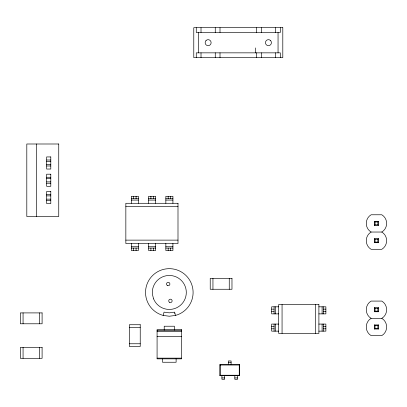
<?xml version="1.0" encoding="UTF-8"?>
<svg xmlns="http://www.w3.org/2000/svg" width="407" height="407" viewBox="0 0 407 407"><rect width="100%" height="100%" fill="white"/><g stroke="black" fill="none" stroke-linecap="round" stroke-linejoin="round"><path stroke-width="0.61" d="M163.161 315.425L164.041 312.144L169.317 312.841L174.593 312.144L175.473 315.425L169.317 316.239L163.161 315.425A23.784 23.784 0 0 1 149.832 278.81A23.784 23.784 0 0 1 188.802 278.81A23.784 23.784 0 0 1 175.473 315.425M219.877 375.564L220.202 375.239L239.26 375.239L239.586 375.564L239.586 364.692L219.877 364.692L219.877 375.564L239.586 375.564M374.42 225.442L375.03 224.832L377.884 224.832L378.495 225.442L374.42 225.442L374.42 221.367L378.495 221.367L378.495 225.442M377.884 224.832L377.884 221.978L378.495 221.367M219.877 364.692L220.202 365.018L239.26 365.018L239.586 364.692M374.42 242.704L375.03 242.094L375.03 239.24L374.42 238.629L378.495 238.629L378.495 242.704L374.42 242.704L374.42 238.629M378.495 242.704L377.884 242.094L377.884 239.24L378.495 238.629M374.42 311.752L375.03 311.141L377.884 311.141L378.495 311.752L374.42 311.752L374.42 307.677L378.495 307.677L378.495 311.752M377.884 311.141L377.884 308.287L378.495 307.677M374.42 329.014L375.03 328.403L377.884 328.403L378.495 329.014L378.495 324.939L374.42 324.939L374.42 329.014L378.495 329.014M374.42 324.939L375.03 325.549L377.884 325.549L378.495 324.939M371.103 232.036L369.246 233.46A10.195 10.195 0 0 0 369.246 247.873L371.103 249.298L381.812 249.298L383.664 247.873A10.195 10.195 0 0 0 383.664 233.46L381.812 232.036L371.103 232.036L369.246 230.611A10.195 10.195 0 0 1 369.246 216.198L371.103 214.774L381.812 214.774L383.664 216.198A10.195 10.195 0 0 1 383.664 230.611L381.812 232.036M371.103 318.345L369.246 319.77A10.195 10.195 0 0 0 369.246 334.183L371.103 335.607L381.812 335.607L383.664 334.183A10.195 10.195 0 0 0 383.664 319.77L381.812 318.345L371.103 318.345L369.246 316.921A10.195 10.195 0 0 1 369.246 302.508L371.103 301.083L381.812 301.083L383.664 302.508A10.195 10.195 0 0 1 383.664 316.921L381.812 318.345M46.652 160.002L50.794 160.002M46.652 161.36L50.794 161.36M46.652 164.621L50.794 164.621M46.652 165.98L50.794 165.98M46.652 177.264L50.794 177.264M46.652 178.622L50.794 178.622M46.652 181.883L50.794 181.883M46.652 183.242L50.794 183.242M46.652 194.521L50.794 194.521M46.652 195.884L50.794 195.884M131.329 198.723L138.395 198.723M148.591 198.723L155.657 198.723M165.847 198.723L172.919 198.723M46.652 199.145L50.794 199.145M131.329 200.081L138.395 200.081M148.591 200.081L155.657 200.081M165.847 200.081L172.919 200.081M46.652 200.503L50.794 200.503M125.844 206.69L177.996 206.69M374.42 221.367L375.03 221.978L377.884 221.978M375.03 239.24L377.884 239.24M125.844 240.125L177.996 240.125M375.03 242.094L377.884 242.094M131.329 246.728L138.395 246.728M148.591 246.728L155.657 246.728M165.847 246.728L172.919 246.728M131.329 248.087L138.395 248.087M148.591 248.087L155.657 248.087M165.847 248.087L172.919 248.087M278.663 306.812L271.678 306.812L271.678 313.878L278.663 313.878M318.895 306.812L325.88 306.812L325.88 313.878L318.895 313.878M374.42 307.677L375.03 308.287L377.884 308.287M271.678 309.137L274.094 309.137M323.463 309.137L325.88 309.137M271.678 311.553L274.094 311.553M323.463 311.553L325.88 311.553M278.663 324.074L271.678 324.074L271.678 331.14L278.663 331.14M318.895 324.074L325.88 324.074L325.88 331.14L318.895 331.14M271.678 326.399L274.094 326.399M323.463 326.399L325.88 326.399M129.355 327.452L140.232 327.452M271.678 328.815L274.094 328.815M323.463 328.815L325.88 328.815M157.082 330.326L181.547 330.326M157.082 331.323L181.547 331.323M157.082 336.304L181.547 336.304M129.355 343.762L140.232 343.762M157.082 358.15L181.547 358.15M228.373 362.316L231.09 362.316M221.917 377.945L224.633 377.945M234.829 377.945L237.546 377.945M377.884 325.549L377.884 328.403M375.03 221.978L375.03 224.832M375.03 308.287L375.03 311.141M375.03 325.549L375.03 328.403M323.463 306.812L323.463 313.878M323.463 324.074L323.463 331.14M322.105 306.812L322.105 313.878M322.105 324.074L322.105 331.14M315.496 304.553L315.496 333.404M282.061 304.553L282.061 333.404M280.306 27.696L280.306 32.489L196.271 32.489L196.271 27.696M280.306 57.641L280.306 52.849L196.271 52.849L196.271 57.641M278.052 32.489L278.052 52.849M275.559 27.696L275.559 32.489M275.559 52.849L275.559 57.641M275.458 306.812L275.458 313.878M275.458 324.074L275.458 331.14M274.094 306.812L274.094 313.878M274.094 324.074L274.094 331.14M261.314 27.696L261.314 32.489M261.314 52.849L261.314 57.641M256.568 27.696L256.568 32.489M256.568 52.849L256.568 57.641M255.627 47.934L255.627 52.849M239.26 365.018L239.26 375.239M237.546 375.564L237.546 379.304L234.829 379.304L234.829 375.564M231.09 364.692L231.09 360.953L228.373 360.953L228.373 364.692M229.258 278.383L229.258 289.26M224.633 375.564L224.633 379.304L221.917 379.304L221.917 375.564M220.202 365.018L220.202 375.239M220.009 27.696L220.009 32.489M220.009 52.849L220.009 57.641M215.262 27.696L215.262 32.489M215.262 52.849L215.262 57.641M212.947 278.383L212.947 289.26M201.017 27.696L201.017 32.489M201.017 52.849L201.017 57.641M198.524 32.489L198.524 52.849M176.114 358.847L176.114 362.245L162.52 362.245L162.52 358.847M174.822 312.993L174.822 313.4M174.415 330.123L174.415 326.226L164.219 326.226L164.219 330.123M172.919 203.291L172.919 196.301L165.847 196.301L165.847 203.291M172.919 243.523L172.919 250.508L165.847 250.508L165.847 243.523M170.594 196.301L170.594 198.723M170.594 248.087L170.594 250.508M168.172 196.301L168.172 198.723M168.172 248.087L168.172 250.508M155.657 203.291L155.657 196.301L148.591 196.301L148.591 203.291M155.657 243.523L155.657 250.508L148.591 250.508L148.591 243.523M153.332 196.301L153.332 198.723M153.332 248.087L153.332 250.508M150.911 196.301L150.911 198.723M150.911 248.087L150.911 250.508M138.395 203.291L138.395 196.301L131.329 196.301L131.329 203.291M138.395 243.523L138.395 250.508L131.329 250.508L131.329 243.523M136.07 196.301L136.07 198.723M136.07 248.087L136.07 250.508M133.649 196.301L133.649 198.723M133.649 248.087L133.649 250.508M39.377 312.907L39.377 323.784M39.377 347.43L39.377 358.302M36.32 143.997L36.32 216.509M23.067 312.907L23.067 323.784M23.067 347.43L23.067 358.302M282.799 27.696L193.778 27.696L193.778 57.641L282.799 57.641L282.799 27.696M58.745 143.997L26.806 143.997L26.806 216.509L58.745 216.509L58.745 143.997M50.794 156.939L46.652 156.939L46.652 169.037L50.794 169.037L50.794 156.939M50.794 174.201L46.652 174.201L46.652 186.299L50.794 186.299L50.794 174.201M50.794 191.463L46.652 191.463L46.652 203.561L50.794 203.561L50.794 191.463M177.996 203.291L125.844 203.291L125.844 243.523L177.996 243.523L177.996 203.291M231.975 278.383L210.226 278.383L210.226 289.26L231.975 289.26L231.975 278.383M318.895 304.553L278.663 304.553L278.663 333.404L318.895 333.404L318.895 304.553M42.099 312.907L20.35 312.907L20.35 323.784L42.099 323.784L42.099 312.907M140.232 324.735L129.355 324.735L129.355 346.479L140.232 346.479L140.232 324.735M181.547 329.624L157.082 329.624L157.082 358.847L181.547 358.847L181.547 329.624M42.099 347.43L20.35 347.43L20.35 358.302L42.099 358.302L42.099 347.43M153.576 298.85L152.457 294.561A16.992 16.992 0 0 1 174.532 276.282A16.992 16.992 0 0 1 181.766 304.014A16.992 16.992 0 0 1 153.576 298.85M270.538 40.552A2.951 2.951 0 0 0 266.336 40.552A3.012 3.012 0 0 0 266.341 44.785A2.951 2.951 0 0 0 270.538 44.785A3.012 3.012 0 0 0 270.533 40.552M206.044 40.552A3.012 3.012 0 0 0 206.044 44.785A2.951 2.951 0 0 0 210.241 44.785A3.012 3.012 0 0 0 210.236 40.552A2.951 2.951 0 0 0 206.044 40.552M167.272 285.444A1.699 1.699 0 0 0 169.902 284.132A1.699 1.699 0 0 0 167.45 282.509A1.699 1.699 0 0 0 167.272 285.444M169.577 302.345A1.699 1.699 0 0 0 172.125 300.875A1.699 1.699 0 0 0 169.577 299.404A1.699 1.699 0 0 0 169.577 302.345"/></g></svg>
